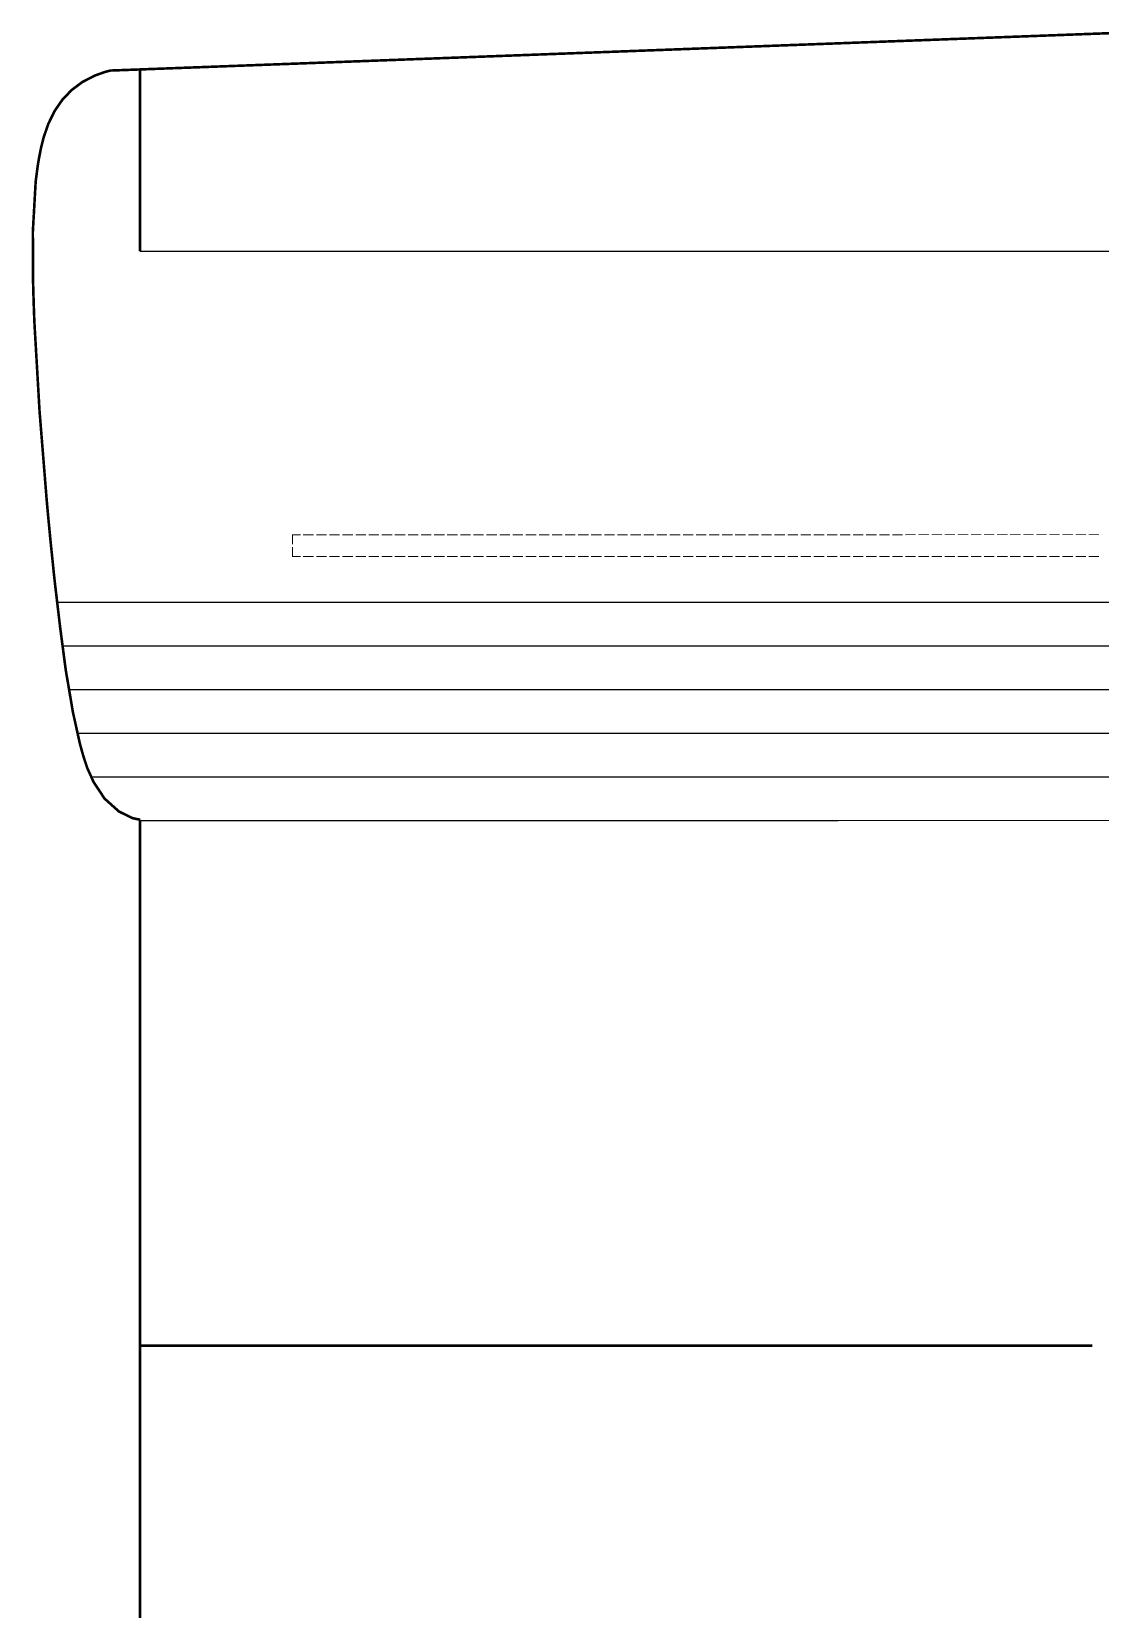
# Model space of a CAD drawing. Extents: x 1 to 22.3, y 1.3 to 32.
# Drawn here: x 0.99 to 10.63, y 17.74 to 31.98 of the extents above; entities that cross this region are included whole.
import ezdxf

# ---------------------------------------------------------------- set-up
doc = ezdxf.new("R2010")
doc.units = 0
doc.layers.get('0').update_dxf_attribs({"linetype": 'CONTINUOUS'})

msp = doc.modelspace()

# ---------------------------------------------------------------- linework, layer by layer
at = {"color": 0, "const_width": 0.02333}
for points in [[(1.70167, 31.6236), (10.7708, 31.9628), (21.8475, 31.9636)], [(1.9675, 24.8669), (1.96001, 24.8678), (1.95167, 24.8686), (1.94249, 24.8703), (1.89925, 24.8799), (1.77632, 24.9399), (1.64606, 25.0568), (1.54779, 25.2058), (1.49197, 25.3293), (1.47749, 25.3719), (1.46419, 25.4119), (1.45085, 25.4553), (1.42481, 25.5488), (1.3616, 25.8336), (1.29644, 26.2168), (1.24577, 26.6026), (1.21164, 26.8921), (1.19998, 26.9886), (1.1875, 27.1028), (1.17584, 27.2194), (1.16336, 27.3378), (1.15169, 27.4586), (1.13997, 27.5811), (1.12522, 27.7422), (1.06022, 28.5506), (1.01324, 29.3603), (1.00749, 29.5219), (1.00586, 29.5744), (1.00418, 29.6269), (1.00184, 29.7161), (0.99973, 30.1696), (1.02523, 30.6218), (1.03668, 30.7103), (1.04498, 30.7728), (1.05501, 30.8328), (1.06668, 30.8903), (1.07286, 30.9236), (1.09766, 31.0228), (1.14052, 31.1457), (1.19602, 31.2581), (1.26497, 31.3586), (1.34809, 31.4462), (1.44613, 31.52), (1.55985, 31.5786), (1.6569, 31.6131), (1.69, 31.6211), (1.69667, 31.6228), (1.70085, 31.6236), (1.70167, 31.6236)], [(1.96669, 29.9936), (1.96669, 31.6344)], [(1.9675, 24.8669), (1.9675, 20.1219)], [(1.9675, 20.1219), (10.5592, 20.1219)], [(1.9675, 15.3769), (1.9675, 20.1219)]]:
    msp.add_lwpolyline(points, dxfattribs=at)
at = {"color": 162, "const_width": 0.01167}
for points in [[(19.4883, 29.9944), (1.96669, 29.9936)], [(1.21918, 26.8261), (21.8425, 26.8261)], [(1.26752, 26.4328), (21.8425, 26.4328)], [(1.32498, 26.0386), (21.8425, 26.0386)], [(1.40082, 25.6453), (21.8425, 25.6453)], [(1.52582, 25.2511), (21.8425, 25.2511)], [(1.9675, 24.8578), (21.78, 24.8594)]]:
    msp.add_lwpolyline(points, dxfattribs=at)
at = {"color": 253, "const_width": 0.0075}
for points in [[(3.3425, 27.3494), (3.3425, 27.4361), (3.41499, 27.4361)], [(3.41499, 27.2394), (3.3425, 27.2394), (3.3425, 27.3261)], [(3.43832, 27.4361), (3.53331, 27.4361)], [(3.55664, 27.4361), (3.65082, 27.4361)], [(3.67503, 27.4361), (3.76915, 27.4361)], [(3.79335, 27.4361), (3.88747, 27.4361)], [(3.91081, 27.4361), (4.00586, 27.4361)], [(4.02919, 27.4361), (4.12332, 27.4361)], [(4.14751, 27.4361), (4.24164, 27.4361)], [(4.26497, 27.4361), (4.36003, 27.4361)], [(4.38336, 27.4361), (4.47835, 27.4361)], [(4.50168, 27.4361), (4.59581, 27.4361)], [(4.62001, 27.4361), (4.71419, 27.4361)], [(4.73753, 27.4361), (4.83251, 27.4361)], [(4.85585, 27.4361), (4.94997, 27.4361)], [(4.97418, 27.4361), (5.06836, 27.4361)], [(5.0925, 27.4361), (5.18668, 27.4361)], [(5.21001, 27.4361), (5.30501, 27.4361)], [(5.32835, 27.4361), (5.42253, 27.4361)], [(5.44667, 27.4361), (5.54085, 27.4361)], [(5.565, 27.4361), (5.65918, 27.4361)], [(5.68251, 27.4361), (5.7775, 27.4361)], [(5.80083, 27.4361), (5.89501, 27.4361)], [(5.91917, 27.4361), (6.01335, 27.4361)], [(6.03668, 27.4361), (6.13167, 27.4361)], [(6.155, 27.4361), (6.25, 27.4361)], [(6.27333, 27.4361), (6.36751, 27.4361)], [(6.39165, 27.4361), (6.48583, 27.4361)], [(6.50917, 27.4361), (6.60417, 27.4361)], [(6.6275, 27.4361), (6.72168, 27.4361)], [(6.74582, 27.4361), (6.84, 27.4361)], [(6.86415, 27.4361), (6.95833, 27.4361)], [(6.98167, 27.4361), (7.07667, 27.4361)], [(7.09999, 27.4361), (7.19417, 27.4361)], [(7.21832, 27.4361), (7.3125, 27.4361)], [(7.33583, 27.4361), (7.43083, 27.4361)], [(7.45415, 27.4361), (7.54915, 27.4361)], [(7.57249, 27.4361), (7.66667, 27.4361)], [(7.69081, 27.4361), (7.785, 27.4361)], [(7.80832, 27.4361), (7.90332, 27.4361)], [(7.92665, 27.4361), (8.02165, 27.4361)], [(8.04497, 27.4361), (8.13917, 27.4361)], [(8.16336, 27.4361), (8.25749, 27.4361)], [(8.28082, 27.4361), (8.37582, 27.4361)], [(8.39914, 27.4361), (8.49333, 27.4361)], [(8.51753, 27.4361), (8.61165, 27.4361)], [(8.63585, 27.4361), (8.72999, 27.4361)], [(8.75331, 27.4361), (8.84831, 27.4361)], [(8.87169, 27.4361), (8.96582, 27.4369)], [(8.99001, 27.4369), (9.08415, 27.4369)], [(9.10747, 27.4369), (9.20247, 27.4369)], [(9.22586, 27.4369), (9.32086, 27.4369)], [(9.34418, 27.4369), (9.43832, 27.4369)], [(9.46251, 27.4369), (9.55664, 27.4369)], [(9.58003, 27.4369), (9.67503, 27.4369)], [(9.69835, 27.4369), (9.79335, 27.4369)], [(9.81668, 27.4369), (9.91081, 27.4369)], [(9.935, 27.4369), (10.0292, 27.4369)], [(10.0525, 27.4369), (10.1475, 27.4369)], [(10.1708, 27.4369), (10.265, 27.4369)], [(10.2892, 27.4369), (10.3834, 27.4369)], [(10.4075, 27.4369), (10.5017, 27.4369)], [(10.525, 27.4369), (10.62, 27.4369)], [(3.53331, 27.2394), (3.43832, 27.2394)], [(3.65082, 27.2394), (3.55664, 27.2394)], [(3.76915, 27.2394), (3.67503, 27.2394)], [(3.88747, 27.2394), (3.79335, 27.2394)], [(4.00586, 27.2394), (3.91081, 27.2394)], [(4.12332, 27.2394), (4.02919, 27.2394)], [(4.24164, 27.2394), (4.14751, 27.2394)], [(4.36003, 27.2394), (4.26497, 27.2394)], [(4.47835, 27.2394), (4.38336, 27.2394)], [(4.59581, 27.2394), (4.50168, 27.2394)], [(4.71419, 27.2394), (4.62001, 27.2394)], [(4.83251, 27.2394), (4.73753, 27.2394)], [(4.95085, 27.2394), (4.85585, 27.2394)], [(5.06836, 27.2394), (4.97418, 27.2394)], [(5.18668, 27.2394), (5.0925, 27.2394)], [(5.30501, 27.2394), (5.21001, 27.2394)], [(5.42253, 27.2394), (5.32835, 27.2394)], [(5.54085, 27.2394), (5.44667, 27.2394)], [(5.65918, 27.2394), (5.565, 27.2394)], [(5.7775, 27.2394), (5.68251, 27.2394)], [(5.89501, 27.2394), (5.80083, 27.2394)], [(6.01335, 27.2394), (5.91917, 27.2394)], [(6.13167, 27.2394), (6.03668, 27.2394)], [(6.25, 27.2394), (6.155, 27.2394)], [(6.36751, 27.2394), (6.27333, 27.2394)], [(6.48583, 27.2394), (6.39165, 27.2394)], [(6.60417, 27.2394), (6.50917, 27.2394)], [(6.72168, 27.2394), (6.6275, 27.2394)], [(6.84, 27.2394), (6.74582, 27.2394)], [(6.95833, 27.2394), (6.86415, 27.2394)], [(7.07667, 27.2394), (6.98167, 27.2394)], [(7.19417, 27.2394), (7.09999, 27.2394)], [(7.3125, 27.2394), (7.21832, 27.2394)], [(7.43083, 27.2394), (7.33664, 27.2394)], [(7.54915, 27.2394), (7.45415, 27.2394)], [(7.66667, 27.2394), (7.57249, 27.2394)], [(7.785, 27.2394), (7.69081, 27.2394)], [(7.90332, 27.2394), (7.80832, 27.2394)], [(8.02165, 27.2394), (7.92665, 27.2394)], [(8.13917, 27.2394), (8.04497, 27.2394)], [(8.25749, 27.2394), (8.16336, 27.2394)], [(8.37582, 27.2394), (8.28082, 27.2394)], [(8.49333, 27.2394), (8.39914, 27.2394)], [(8.61165, 27.2394), (8.51753, 27.2394)], [(8.72999, 27.2394), (8.63585, 27.2394)], [(8.84831, 27.2394), (8.75331, 27.2394)], [(8.96582, 27.2394), (8.87169, 27.2394)], [(9.08415, 27.2394), (8.99001, 27.2394)], [(9.20247, 27.2394), (9.10747, 27.2394)], [(9.32086, 27.2394), (9.22586, 27.2394)], [(9.43832, 27.2394), (9.34418, 27.2394)], [(9.55664, 27.2394), (9.46251, 27.2394)], [(9.67503, 27.2394), (9.58003, 27.2394)], [(9.79335, 27.2394), (9.69835, 27.2394)], [(9.91081, 27.2394), (9.81668, 27.2394)], [(10.0292, 27.2394), (9.935, 27.2394)], [(10.1475, 27.2394), (10.0525, 27.2394)], [(10.265, 27.2394), (10.1708, 27.2394)], [(10.3834, 27.2394), (10.2892, 27.2394)], [(10.5017, 27.2394), (10.4075, 27.2394)], [(10.62, 27.2394), (10.525, 27.2394)]]:
    msp.add_lwpolyline(points, dxfattribs=at)

doc.saveas('drawing.dxf')
